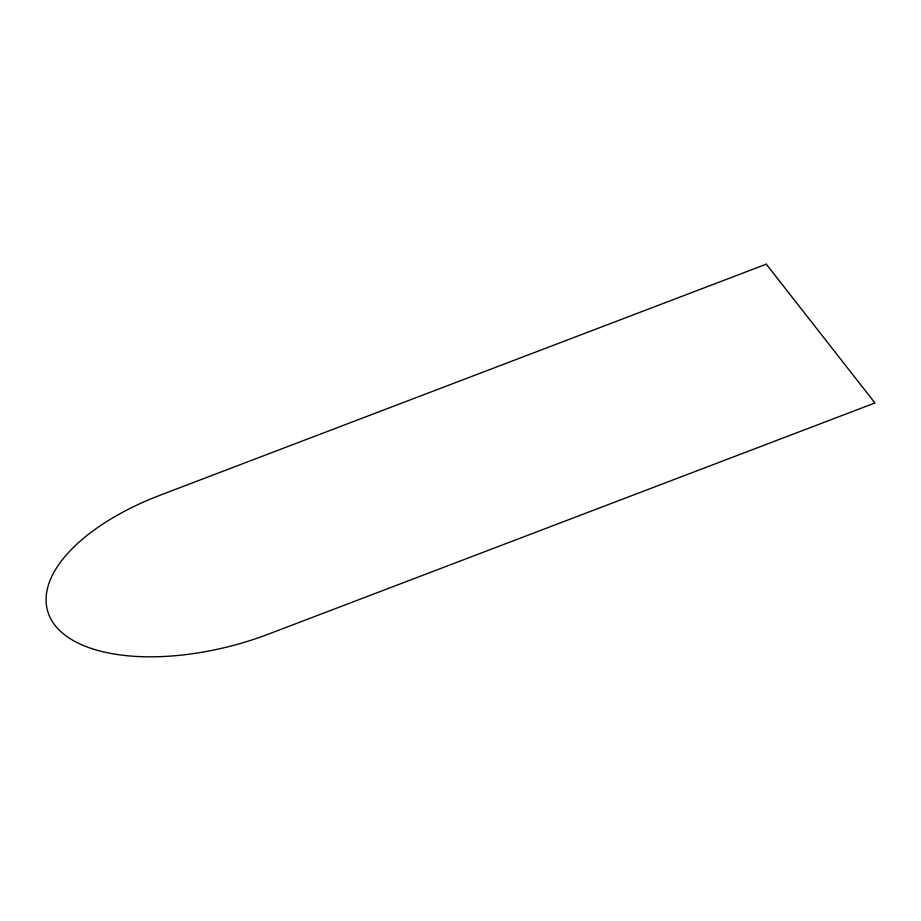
<?xml version="1.0" encoding="UTF-8"?>
<svg xmlns="http://www.w3.org/2000/svg" width="921" height="921" viewBox="0 0 921 921"><rect width="100%" height="100%" fill="white"/><g stroke="black" fill="none" stroke-linecap="round" stroke-linejoin="round"><path stroke-width="1.38" d="M766.284 264.177L160.208 495.176A173.263 82.948 -15.4 0 0 55.053 625.359A173.263 82.948 -15.4 0 0 268.874 633.97L874.95 402.972L766.284 264.177"/></g></svg>
